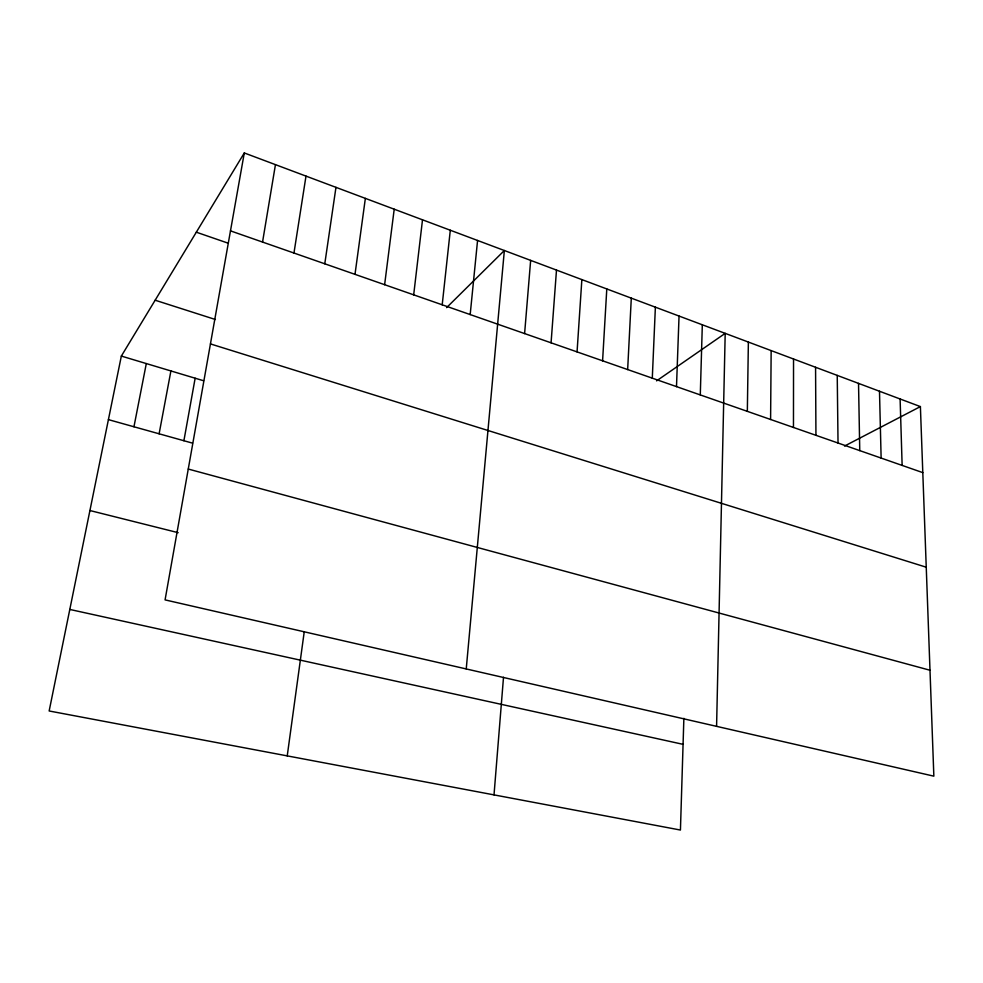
<?xml version="1.0" encoding="UTF-8"?>
<svg xmlns="http://www.w3.org/2000/svg" width="983" height="983" viewBox="0 0 983 983"><rect width="100%" height="100%" fill="white"/><g stroke="black" fill="none" stroke-linecap="round" stroke-linejoin="round"><path stroke-width="1.47" d="M793.465 427.47L793.539 359.004M770.598 419.483L771.151 350.599M747.338 411.361L748.37 342.059M716.582 726.339L725.196 333.36L656.57 380.863M700.289 394.933L702.317 324.783M683.873 718.34L680.433 830.045L49.15 710.979L121.339 356.079L244.288 152.955L920.395 406.593L933.85 776.165L165.07 599.888L244.288 152.955M676.501 386.626L679.044 316.047M652.294 378.172L655.378 307.175M627.658 369.571L631.295 298.144M602.591 360.81L606.794 288.953M577.058 351.902L581.862 279.59M551.07 342.821L556.489 270.079M494.019 794.878L503.505 677.275M524.603 333.581L530.648 260.384M466.237 668.944L504.353 250.518L446.601 307.63M470.181 314.572L477.566 240.466M442.203 304.804L450.3 230.243M413.683 294.851L422.506 219.811M384.623 284.701L394.208 209.195M287.233 755.89L304.226 631.872M354.998 274.355L365.357 198.382M324.783 263.8L335.965 187.348M293.966 253.049L305.996 176.104M262.547 242.076L275.449 164.64M183.895 440.728L195.15 378.222M159.111 433.81L170.907 370.947M133.958 426.769L146.307 363.575M844.532 446.061L920.395 406.593M69.805 609.448L683.074 744.34M89.92 510.533L178.169 532.675M188.269 469.051L929.992 670.246M108.413 419.63L192.508 443.136M121.339 356.079L203.567 380.74M210.448 343.915L926.244 567.203M155.154 300.22L215.363 319.5M196.33 232.197L227.97 243.12M230.489 230.87L922.804 472.626M900.109 398.987L902.136 465.414M879.49 391.246L881.124 458.078M858.528 383.382L859.756 450.619M837.233 375.395L838.032 443.026M815.571 367.273L815.939 435.309"/></g></svg>
